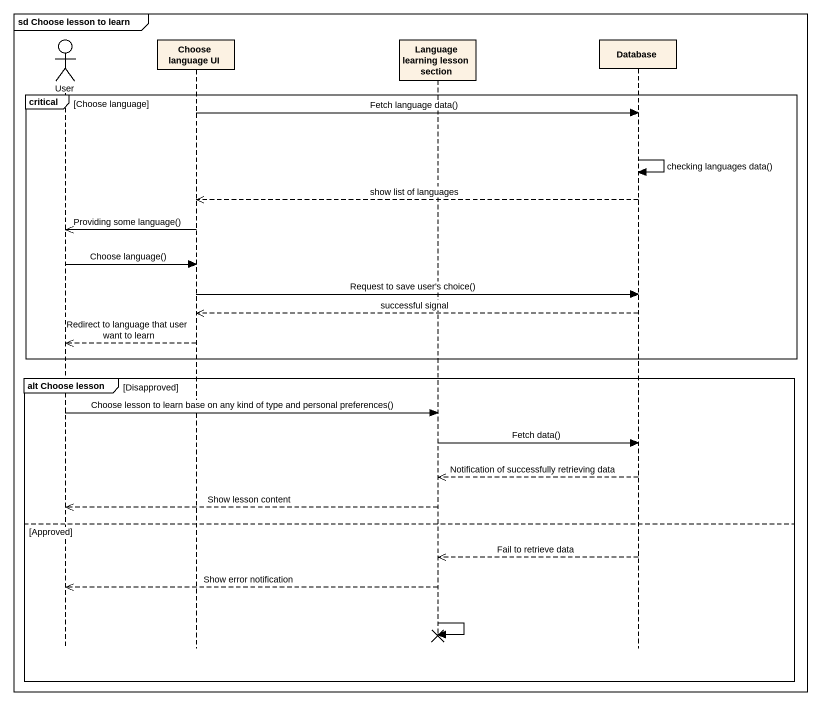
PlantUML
@startuml
mainframe sd Choose lesson to learn
hide footbox
actor User
participant "Choose language UI" as Choose_language_UI
participant "Language learning lesson section" as Language_learning_lesson
participant "Database" as Database_

critical Choose language
  Choose_language_UI -> Database_ : Fetch language data()
  Database_ -> Database_ : checking languages data()
  Database_ -->> Choose_language_UI : show list of languages
  Choose_language_UI ->> User : Providing some language()
  User -> Choose_language_UI : Choose language()
  Choose_language_UI -> Database_ : Request to save user's choice()
  Database_ -->> Choose_language_UI : successful signal
  Choose_language_UI -->> User : Redirect to language that user want to learn
end
group alt Choose lesson [Disapproved]
  User -> Language_learning_lesson : Choose lesson to learn base on any kind of type and personal preferences()
  Language_learning_lesson -> Database_ : Fetch data()
  Database_ -->> Language_learning_lesson : Notification of successfully retrieving data
  Language_learning_lesson -->> User : Show lesson content
else Approved
  Database_ -->> Language_learning_lesson : Fail to retrieve data
  Language_learning_lesson -->> User : Show error notification
  Language_learning_lesson -> Language_learning_lesson
end
@enduml
